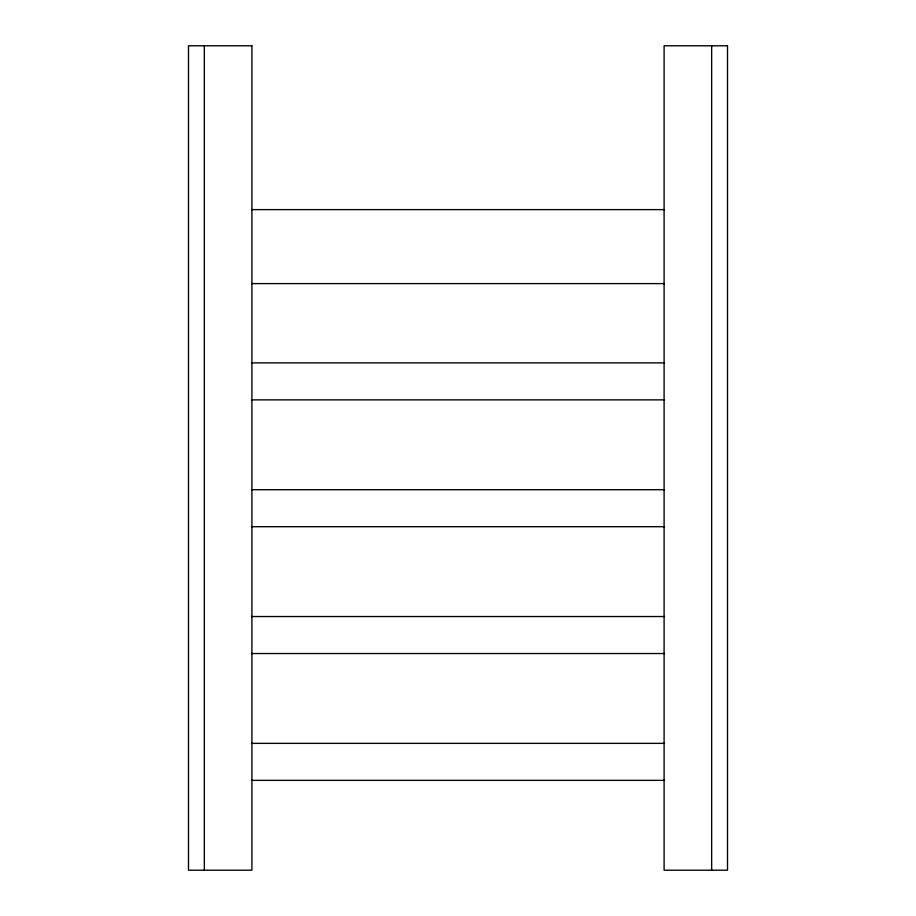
<?xml version="1.0" encoding="UTF-8"?>
<svg xmlns="http://www.w3.org/2000/svg" width="916" height="916" viewBox="0 0 916 916"><rect width="100%" height="100%" fill="white"/><g stroke="black" fill="none" stroke-linecap="round" stroke-linejoin="round"><path stroke-width="1.37" d="M251.614 209.627L664.386 209.627M251.614 283.605L664.386 283.605M251.499 362.873L664.501 362.873M251.499 399.868L664.501 399.868M251.499 489.705L664.501 489.705M251.499 526.7L664.501 526.7M251.499 616.537L664.501 616.537M251.499 653.532L664.501 653.532M251.499 743.368L664.501 743.368M251.499 780.363L664.501 780.363M711.663 45.8L711.663 870.2M204.337 45.8L204.337 870.2M251.9 45.8L188.49 45.8L188.49 870.2L251.9 870.2L251.9 45.8M727.51 45.8L664.1 45.8L664.1 870.2L727.51 870.2L727.51 45.8"/></g></svg>
